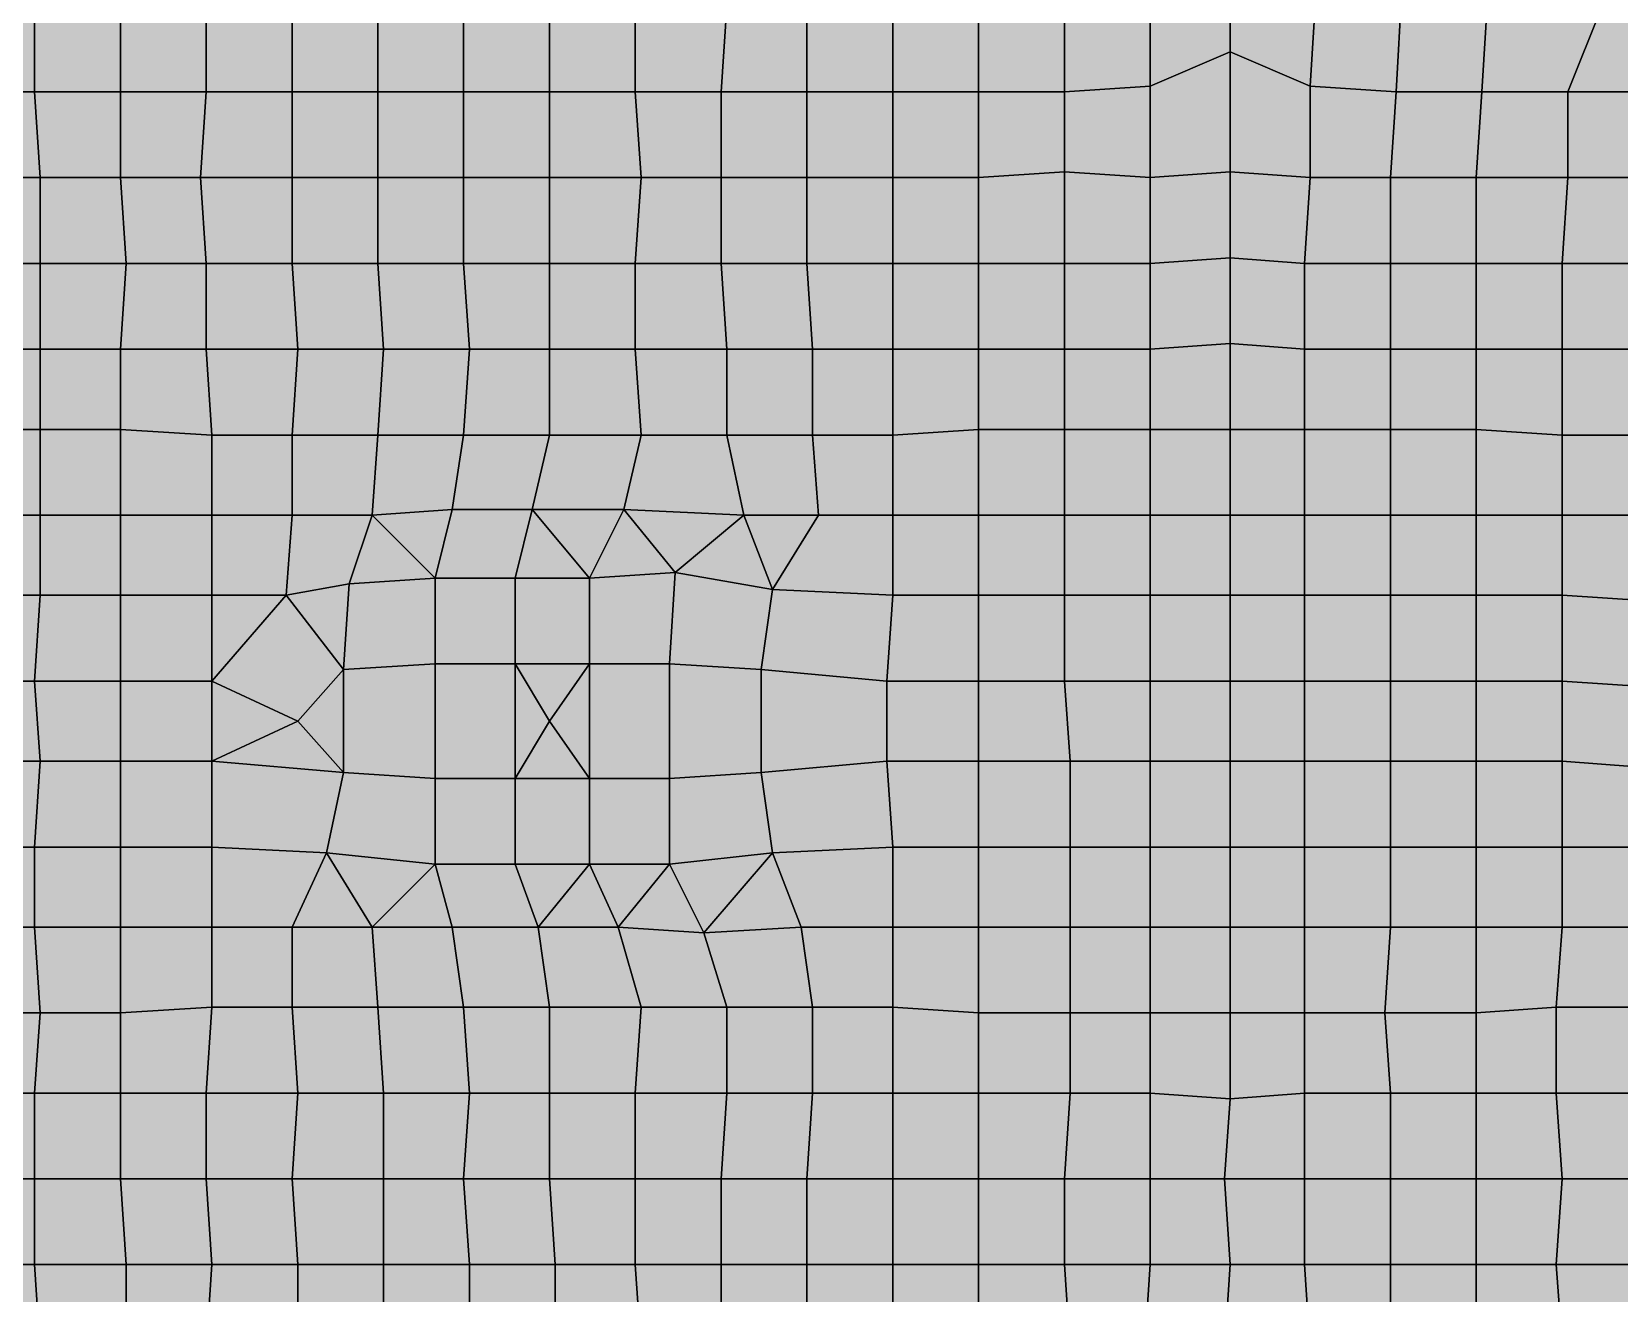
# Model space of a CAD drawing. Header units: metres. Extents: x -7480 to 79269, y -9100 to 45880.
# Drawn here: x 30230 to 35780, y 600 to 5010 of the extents above; entities that cross this region are included whole.
import ezdxf

# ---------------------------------------------------------------- set-up
doc = ezdxf.new("R2010")
doc.units = ezdxf.units.M
for name, color, linetype in [('COLOR_1', 1, 'Continuous'), ('COLOR_181', 181, 'Continuous'), ('COLOR_3', 3, 'Continuous'), ('COLOR_5', 5, 'Continuous')]:
    doc.layers.add(name, color=color, linetype=linetype)

msp = doc.modelspace()

# ---------------------------------------------------------------- hatches: boundary and pattern name
at = {"layer": 'COLOR_1'}
for points in [[(30540, 3620), (30860, 3600), (30840, 3900), (30540, 3900)], [(33240, 3600), (33540, 3620), (33540, 3900), (33240, 3900)], [(30540, 3320), (30860, 3320), (30860, 3600), (30540, 3620)], [(33240, 3320), (33540, 3320), (33540, 3620), (33240, 3600)], [(31420, 3320), (31640, 3100), (31700, 3340)], [(31640, 3100), (31920, 3100), (31980, 3340), (31700, 3340)], [(31920, 3100), (32180, 3100), (31980, 3340)], [(31980, 3340), (32180, 3100), (32300, 3340)], [(32180, 3100), (32480, 3120), (32300, 3340)], [(32300, 3340), (32480, 3120), (32720, 3320)], [(30540, 3040), (30860, 3040), (30860, 3320), (30540, 3320)], [(30860, 3040), (31120, 3040), (31140, 3320), (30860, 3320)], [(31120, 3040), (31340, 3080), (31420, 3320), (31140, 3320)], [(31340, 3080), (31640, 3100), (31420, 3320)], [(32480, 3120), (32820, 3060), (32720, 3320)], [(32720, 3320), (32820, 3060), (32980, 3320)], [(32820, 3060), (33240, 3040), (33240, 3320), (32980, 3320)], [(33240, 3040), (33540, 3040), (33540, 3320), (33240, 3320)], [(32180, 2800), (32460, 2800), (32480, 3120), (32180, 3100)], [(31120, 3040), (31320, 2780), (31340, 3080)], [(31640, 2800), (31920, 2800), (31920, 3100), (31640, 3100)], [(31920, 2800), (32180, 2800), (32180, 3100), (31920, 3100)], [(32780, 2780), (33220, 2740), (33240, 3040), (32820, 3060)], [(30540, 2740), (30860, 2740), (30860, 3040), (30540, 3040)], [(30860, 2740), (31120, 3040), (30860, 3040)], [(30860, 2740), (31160, 2600), (31320, 2780), (31120, 3040)], [(33220, 2740), (33540, 2740), (33540, 3040), (33240, 3040)], [(31160, 2600), (31320, 2420), (31320, 2780)], [(32460, 2400), (32780, 2420), (32780, 2780), (32460, 2800)], [(32780, 2420), (33220, 2460), (33220, 2740), (32780, 2780)], [(30540, 2460), (30860, 2460), (30860, 2740), (30540, 2740)], [(30860, 2460), (31160, 2600), (30860, 2740)], [(33220, 2460), (33540, 2460), (33540, 2740), (33220, 2740)], [(30860, 2460), (31320, 2420), (31160, 2600)], [(30540, 2160), (30860, 2160), (30860, 2460), (30540, 2460)], [(30860, 2160), (31260, 2140), (31320, 2420), (30860, 2460)], [(32780, 2420), (32820, 2140), (33240, 2160), (33220, 2460)], [(33220, 2460), (33240, 2160), (33540, 2160), (33540, 2460)], [(31260, 2140), (31640, 2100), (31640, 2400), (31320, 2420)], [(31640, 2100), (31920, 2100), (31920, 2400), (31640, 2400)], [(31920, 2100), (32180, 2100), (32180, 2400), (31920, 2400)], [(31260, 2140), (31420, 1880), (31640, 2100)], [(32460, 2100), (32580, 1860), (32820, 2140)], [(32580, 1860), (32920, 1880), (32820, 2140)], [(32820, 2140), (32920, 1880), (33240, 1880), (33240, 2160)], [(33240, 1880), (33540, 1880), (33540, 2160), (33240, 2160)], [(31420, 1880), (31700, 1880), (31640, 2100)], [(31640, 2100), (31700, 1880), (32000, 1880), (31920, 2100)], [(31920, 2100), (32000, 1880), (32180, 2100)], [(32000, 1880), (32280, 1880), (32180, 2100)], [(32180, 2100), (32280, 1880), (32460, 2100)], [(32280, 1880), (32580, 1860), (32460, 2100)], [(32280, 1880), (32360, 1600), (32660, 1600), (32580, 1860)], [(32580, 1860), (32660, 1600), (32960, 1600), (32920, 1880)], [(32920, 1880), (32960, 1600), (33240, 1600), (33240, 1880)], [(33240, 1600), (33540, 1580), (33540, 1880), (33240, 1880)], [(33240, 1300), (33540, 1300), (33540, 1580), (33240, 1600)], [(33240, 1000), (33540, 1000), (33540, 1300), (33240, 1300)], [(33540, 1000), (33840, 1000), (33860, 1300), (33540, 1300)]]:
    msp.add_hatch(color=256, dxfattribs=at).paths.add_polyline_path(points)
at = {"layer": 'COLOR_181'}
for points in [[(34140, 4820), (34420, 4940), (34420, 5220), (34140, 5160)], [(34420, 4940), (34700, 4820), (34720, 5160), (34420, 5220)], [(31740, 4800), (32040, 4800), (32040, 5200), (31740, 5080)], [(32040, 4800), (32340, 4800), (32340, 5080), (32040, 5200)], [(32940, 4800), (33240, 4800), (33240, 5160), (32940, 5100)], [(33240, 4800), (33540, 4800), (33540, 5160), (33240, 5160)], [(33540, 4800), (33840, 4800), (33840, 5160), (33540, 5160)], [(33840, 4800), (34140, 4820), (34140, 5160), (33840, 5160)], [(34700, 4820), (35000, 4800), (35020, 5160), (34720, 5160)], [(35000, 4800), (35300, 4800), (35320, 5140), (35020, 5160)], [(35300, 4800), (35600, 4800), (35720, 5100), (35320, 5140)], [(29940, 4800), (30240, 4800), (30240, 5100), (29940, 5100)], [(30240, 4800), (30540, 4800), (30540, 5100), (30240, 5100)], [(30540, 4800), (30840, 4800), (30840, 5100), (30540, 5100)], [(30840, 4800), (31140, 4800), (31140, 5080), (30840, 5100)], [(31140, 4800), (31440, 4800), (31440, 5080), (31140, 5080)], [(31440, 4800), (31740, 4800), (31740, 5080), (31440, 5080)], [(32340, 4800), (32640, 4800), (32660, 5100), (32340, 5080)], [(32640, 4800), (32940, 4800), (32940, 5100), (32660, 5100)], [(35600, 4800), (35920, 4800), (35960, 5080), (35720, 5100)], [(34140, 4500), (34420, 4520), (34420, 4940), (34140, 4820)], [(34420, 4520), (34700, 4500), (34700, 4820), (34420, 4940)], [(29940, 4500), (30260, 4500), (30240, 4800), (29940, 4800)], [(30240, 4800), (30260, 4500), (30540, 4500), (30540, 4800)], [(30540, 4500), (30820, 4500), (30840, 4800), (30540, 4800)], [(30820, 4500), (31140, 4500), (31140, 4800), (30840, 4800)], [(31140, 4500), (31440, 4500), (31440, 4800), (31140, 4800)], [(31440, 4500), (31740, 4500), (31740, 4800), (31440, 4800)], [(31740, 4500), (32040, 4500), (32040, 4800), (31740, 4800)], [(32040, 4500), (32360, 4500), (32340, 4800), (32040, 4800)], [(32340, 4800), (32360, 4500), (32640, 4500), (32640, 4800)], [(32640, 4500), (32940, 4500), (32940, 4800), (32640, 4800)], [(32940, 4500), (33240, 4500), (33240, 4800), (32940, 4800)], [(33240, 4500), (33540, 4500), (33540, 4800), (33240, 4800)], [(33540, 4500), (33840, 4520), (33840, 4800), (33540, 4800)], [(33840, 4520), (34140, 4500), (34140, 4820), (33840, 4800)], [(34700, 4500), (34980, 4500), (35000, 4800), (34700, 4820)], [(34980, 4500), (35280, 4500), (35300, 4800), (35000, 4800)], [(35280, 4500), (35600, 4500), (35600, 4800), (35300, 4800)], [(35600, 4500), (35900, 4500), (35920, 4800), (35600, 4800)], [(29940, 4200), (30260, 4200), (30260, 4500), (29940, 4500)], [(30260, 4200), (30560, 4200), (30540, 4500), (30260, 4500)], [(30540, 4500), (30560, 4200), (30840, 4200), (30820, 4500)], [(30820, 4500), (30840, 4200), (31140, 4200), (31140, 4500)], [(31140, 4200), (31440, 4200), (31440, 4500), (31140, 4500)], [(31440, 4200), (31740, 4200), (31740, 4500), (31440, 4500)], [(31740, 4200), (32040, 4200), (32040, 4500), (31740, 4500)], [(32040, 4200), (32340, 4200), (32360, 4500), (32040, 4500)], [(32340, 4200), (32640, 4200), (32640, 4500), (32360, 4500)], [(32640, 4200), (32940, 4200), (32940, 4500), (32640, 4500)], [(32940, 4200), (33240, 4200), (33240, 4500), (32940, 4500)], [(33240, 4200), (33540, 4200), (33540, 4500), (33240, 4500)], [(33540, 4200), (33840, 4200), (33840, 4520), (33540, 4500)], [(33840, 4200), (34140, 4200), (34140, 4500), (33840, 4520)], [(34140, 4200), (34420, 4220), (34420, 4520), (34140, 4500)], [(34420, 4220), (34680, 4200), (34700, 4500), (34420, 4520)], [(34680, 4200), (34980, 4200), (34980, 4500), (34700, 4500)], [(34980, 4200), (35280, 4200), (35280, 4500), (34980, 4500)], [(35280, 4200), (35580, 4200), (35600, 4500), (35280, 4500)], [(35580, 4200), (35900, 4200), (35900, 4500), (35600, 4500)], [(34140, 3900), (34420, 3920), (34420, 4220), (34140, 4200)], [(34420, 3920), (34680, 3900), (34680, 4200), (34420, 4220)], [(29940, 4200), (29960, 3900), (30260, 3900), (30260, 4200)], [(30260, 3900), (30540, 3900), (30560, 4200), (30260, 4200)], [(30540, 3900), (30840, 3900), (30840, 4200), (30560, 4200)], [(30840, 3900), (31160, 3900), (31140, 4200), (30840, 4200)], [(31140, 4200), (31160, 3900), (31460, 3900), (31440, 4200)], [(31440, 4200), (31460, 3900), (31760, 3900), (31740, 4200)], [(31740, 4200), (31760, 3900), (32040, 3900), (32040, 4200)], [(32040, 3900), (32340, 3900), (32340, 4200), (32040, 4200)], [(32340, 3900), (32660, 3900), (32640, 4200), (32340, 4200)], [(32640, 4200), (32660, 3900), (32960, 3900), (32940, 4200)], [(32940, 4200), (32960, 3900), (33240, 3900), (33240, 4200)], [(33240, 3900), (33540, 3900), (33540, 4200), (33240, 4200)], [(33540, 3900), (33840, 3900), (33840, 4200), (33540, 4200)], [(33840, 3900), (34140, 3900), (34140, 4200), (33840, 4200)], [(34680, 3900), (34980, 3900), (34980, 4200), (34680, 4200)], [(34980, 3900), (35280, 3900), (35280, 4200), (34980, 4200)], [(35280, 3900), (35580, 3900), (35580, 4200), (35280, 4200)], [(35580, 3900), (35900, 3900), (35900, 4200), (35580, 4200)], [(29940, 3620), (30260, 3620), (30260, 3900), (29960, 3900)], [(30260, 3620), (30540, 3620), (30540, 3900), (30260, 3900)], [(30840, 3900), (30860, 3600), (31140, 3600), (31160, 3900)], [(31140, 3600), (31440, 3600), (31460, 3900), (31160, 3900)], [(31440, 3600), (31740, 3600), (31760, 3900), (31460, 3900)], [(31740, 3600), (32040, 3600), (32040, 3900), (31760, 3900)], [(32040, 3600), (32360, 3600), (32340, 3900), (32040, 3900)], [(32340, 3900), (32360, 3600), (32660, 3600), (32660, 3900)], [(32660, 3600), (32960, 3600), (32960, 3900), (32660, 3900)], [(32960, 3600), (33240, 3600), (33240, 3900), (32960, 3900)], [(33540, 3620), (33840, 3620), (33840, 3900), (33540, 3900)], [(33840, 3620), (34140, 3620), (34140, 3900), (33840, 3900)], [(34140, 3620), (34420, 3620), (34420, 3920), (34140, 3900)], [(34420, 3620), (34680, 3620), (34680, 3900), (34420, 3920)], [(34680, 3620), (34980, 3620), (34980, 3900), (34680, 3900)], [(34980, 3620), (35280, 3620), (35280, 3900), (34980, 3900)], [(35280, 3620), (35580, 3600), (35580, 3900), (35280, 3900)], [(35580, 3600), (35900, 3600), (35900, 3900), (35580, 3900)], [(29940, 3620), (29960, 3320), (30260, 3320), (30260, 3620)], [(30260, 3320), (30540, 3320), (30540, 3620), (30260, 3620)], [(33540, 3320), (33840, 3320), (33840, 3620), (33540, 3620)], [(33840, 3320), (34140, 3320), (34140, 3620), (33840, 3620)], [(34140, 3320), (34420, 3320), (34420, 3620), (34140, 3620)], [(34420, 3320), (34680, 3320), (34680, 3620), (34420, 3620)], [(34680, 3320), (34980, 3320), (34980, 3620), (34680, 3620)], [(34980, 3320), (35280, 3320), (35280, 3620), (34980, 3620)], [(35280, 3320), (35580, 3320), (35580, 3600), (35280, 3620)], [(30860, 3320), (31140, 3320), (31140, 3600), (30860, 3600)], [(31140, 3320), (31420, 3320), (31440, 3600), (31140, 3600)], [(31420, 3320), (31700, 3340), (31740, 3600), (31440, 3600)], [(31700, 3340), (31980, 3340), (32040, 3600), (31740, 3600)], [(31980, 3340), (32300, 3340), (32360, 3600), (32040, 3600)], [(32300, 3340), (32720, 3320), (32660, 3600), (32360, 3600)], [(32660, 3600), (32720, 3320), (32980, 3320), (32960, 3600)], [(32960, 3600), (32980, 3320), (33240, 3320), (33240, 3600)], [(35580, 3320), (35900, 3320), (35900, 3600), (35580, 3600)], [(29940, 3040), (30260, 3040), (30260, 3320), (29960, 3320)], [(30260, 3040), (30540, 3040), (30540, 3320), (30260, 3320)], [(33540, 3040), (33840, 3040), (33840, 3320), (33540, 3320)], [(33840, 3040), (34140, 3040), (34140, 3320), (33840, 3320)], [(34140, 3040), (34420, 3040), (34420, 3320), (34140, 3320)], [(34420, 3040), (34680, 3040), (34680, 3320), (34420, 3320)], [(34680, 3040), (34980, 3040), (34980, 3320), (34680, 3320)], [(34980, 3040), (35280, 3040), (35280, 3320), (34980, 3320)], [(35280, 3040), (35580, 3040), (35580, 3320), (35280, 3320)], [(35580, 3040), (35880, 3020), (35900, 3320), (35580, 3320)], [(29940, 2740), (30240, 2740), (30260, 3040), (29940, 3040)], [(30240, 2740), (30540, 2740), (30540, 3040), (30260, 3040)], [(33540, 2740), (33840, 2740), (33840, 3040), (33540, 3040)], [(33840, 2740), (34140, 2740), (34140, 3040), (33840, 3040)], [(34140, 2740), (34420, 2740), (34420, 3040), (34140, 3040)], [(34420, 2740), (34680, 2740), (34680, 3040), (34420, 3040)], [(34680, 2740), (34980, 2740), (34980, 3040), (34680, 3040)], [(34980, 2740), (35280, 2740), (35280, 3040), (34980, 3040)], [(35280, 2740), (35580, 2740), (35580, 3040), (35280, 3040)], [(35580, 2740), (35880, 2720), (35880, 3020), (35580, 3040)], [(31320, 2420), (31640, 2400), (31640, 2800), (31320, 2780)], [(31640, 2400), (31920, 2400), (31920, 2800), (31640, 2800)], [(31920, 2400), (32040, 2600), (31920, 2800)], [(31920, 2800), (32040, 2600), (32180, 2800)], [(32040, 2600), (32180, 2400), (32180, 2800)], [(32180, 2400), (32460, 2400), (32460, 2800), (32180, 2800)], [(29940, 2740), (29960, 2460), (30260, 2460), (30240, 2740)], [(30240, 2740), (30260, 2460), (30540, 2460), (30540, 2740)], [(33540, 2460), (33860, 2460), (33840, 2740), (33540, 2740)], [(33840, 2740), (33860, 2460), (34140, 2460), (34140, 2740)], [(34140, 2460), (34420, 2460), (34420, 2740), (34140, 2740)], [(34420, 2460), (34680, 2460), (34680, 2740), (34420, 2740)], [(34680, 2460), (34980, 2460), (34980, 2740), (34680, 2740)], [(34980, 2460), (35280, 2460), (35280, 2740), (34980, 2740)], [(35280, 2460), (35580, 2460), (35580, 2740), (35280, 2740)], [(35580, 2460), (35840, 2440), (35880, 2720), (35580, 2740)], [(31920, 2400), (32180, 2400), (32040, 2600)], [(29960, 2160), (30240, 2160), (30260, 2460), (29960, 2460)], [(30240, 2160), (30540, 2160), (30540, 2460), (30260, 2460)], [(33540, 2160), (33860, 2160), (33860, 2460), (33540, 2460)], [(33860, 2160), (34140, 2160), (34140, 2460), (33860, 2460)], [(34140, 2160), (34420, 2160), (34420, 2460), (34140, 2460)], [(34420, 2160), (34680, 2160), (34680, 2460), (34420, 2460)], [(34680, 2160), (34980, 2160), (34980, 2460), (34680, 2460)], [(34980, 2160), (35280, 2160), (35280, 2460), (34980, 2460)], [(35280, 2160), (35580, 2160), (35580, 2460), (35280, 2460)], [(35580, 2160), (35860, 2160), (35840, 2440), (35580, 2460)], [(29960, 1880), (30240, 1880), (30240, 2160), (29960, 2160)], [(30240, 1880), (30540, 1880), (30540, 2160), (30240, 2160)], [(30540, 1880), (30860, 1880), (30860, 2160), (30540, 2160)], [(30860, 1880), (31140, 1880), (31260, 2140), (30860, 2160)], [(31140, 1880), (31420, 1880), (31260, 2140)], [(33540, 1880), (33860, 1880), (33860, 2160), (33540, 2160)], [(33860, 1880), (34140, 1880), (34140, 2160), (33860, 2160)], [(34140, 1880), (34420, 1880), (34420, 2160), (34140, 2160)], [(34420, 1880), (34680, 1880), (34680, 2160), (34420, 2160)], [(34680, 1880), (34980, 1880), (34980, 2160), (34680, 2160)], [(34980, 1880), (35280, 1880), (35280, 2160), (34980, 2160)], [(35280, 1880), (35580, 1880), (35580, 2160), (35280, 2160)], [(35580, 1880), (35880, 1880), (35860, 2160), (35580, 2160)], [(29960, 1580), (30260, 1580), (30240, 1880), (29960, 1880)], [(30240, 1880), (30260, 1580), (30540, 1580), (30540, 1880)], [(30540, 1580), (30860, 1600), (30860, 1880), (30540, 1880)], [(30860, 1600), (31140, 1600), (31140, 1880), (30860, 1880)], [(31140, 1600), (31440, 1600), (31420, 1880), (31140, 1880)], [(31420, 1880), (31440, 1600), (31740, 1600), (31700, 1880)], [(31700, 1880), (31740, 1600), (32040, 1600), (32000, 1880)], [(32000, 1880), (32040, 1600), (32360, 1600), (32280, 1880)], [(33540, 1580), (33860, 1580), (33860, 1880), (33540, 1880)], [(33860, 1580), (34140, 1580), (34140, 1880), (33860, 1880)], [(34140, 1580), (34420, 1580), (34420, 1880), (34140, 1880)], [(34420, 1580), (34680, 1580), (34680, 1880), (34420, 1880)], [(34680, 1580), (34960, 1580), (34980, 1880), (34680, 1880)], [(34960, 1580), (35280, 1580), (35280, 1880), (34980, 1880)], [(35280, 1580), (35560, 1600), (35580, 1880), (35280, 1880)], [(35560, 1600), (35860, 1600), (35880, 1880), (35580, 1880)], [(29960, 1300), (30240, 1300), (30260, 1580), (29960, 1580)], [(30240, 1300), (30540, 1300), (30540, 1580), (30260, 1580)], [(30540, 1300), (30840, 1300), (30860, 1600), (30540, 1580)], [(30840, 1300), (31160, 1300), (31140, 1600), (30860, 1600)], [(31140, 1600), (31160, 1300), (31460, 1300), (31440, 1600)], [(31440, 1600), (31460, 1300), (31760, 1300), (31740, 1600)], [(31740, 1600), (31760, 1300), (32040, 1300), (32040, 1600)], [(32040, 1300), (32340, 1300), (32360, 1600), (32040, 1600)], [(32340, 1300), (32660, 1300), (32660, 1600), (32360, 1600)], [(32660, 1300), (32960, 1300), (32960, 1600), (32660, 1600)], [(32960, 1300), (33240, 1300), (33240, 1600), (32960, 1600)], [(33540, 1300), (33860, 1300), (33860, 1580), (33540, 1580)], [(33860, 1300), (34140, 1300), (34140, 1580), (33860, 1580)], [(34140, 1300), (34420, 1280), (34420, 1580), (34140, 1580)], [(34420, 1280), (34680, 1300), (34680, 1580), (34420, 1580)], [(34680, 1300), (34980, 1300), (34960, 1580), (34680, 1580)], [(34960, 1580), (34980, 1300), (35280, 1300), (35280, 1580)], [(35280, 1300), (35560, 1300), (35560, 1600), (35280, 1580)], [(35560, 1300), (35860, 1300), (35860, 1600), (35560, 1600)], [(29960, 1000), (30240, 1000), (30240, 1300), (29960, 1300)], [(30240, 1000), (30540, 1000), (30540, 1300), (30240, 1300)], [(30540, 1000), (30840, 1000), (30840, 1300), (30540, 1300)], [(30840, 1000), (31140, 1000), (31160, 1300), (30840, 1300)], [(31140, 1000), (31460, 1000), (31460, 1300), (31160, 1300)], [(31460, 1000), (31740, 1000), (31760, 1300), (31460, 1300)], [(31740, 1000), (32040, 1000), (32040, 1300), (31760, 1300)], [(32040, 1000), (32340, 1000), (32340, 1300), (32040, 1300)], [(32340, 1000), (32640, 1000), (32660, 1300), (32340, 1300)], [(32640, 1000), (32940, 1000), (32960, 1300), (32660, 1300)], [(32940, 1000), (33240, 1000), (33240, 1300), (32960, 1300)], [(33840, 1000), (34140, 1000), (34140, 1300), (33860, 1300)], [(34140, 1000), (34400, 1000), (34420, 1280), (34140, 1300)], [(34400, 1000), (34680, 1000), (34680, 1300), (34420, 1280)], [(34680, 1000), (34980, 1000), (34980, 1300), (34680, 1300)], [(34980, 1000), (35280, 1000), (35280, 1300), (34980, 1300)], [(35280, 1000), (35580, 1000), (35560, 1300), (35280, 1300)], [(35560, 1300), (35580, 1000), (35860, 1000), (35860, 1300)], [(29960, 700), (30240, 700), (30240, 1000), (29960, 1000)], [(30240, 700), (30560, 700), (30540, 1000), (30240, 1000)], [(30540, 1000), (30560, 700), (30860, 700), (30840, 1000)], [(30840, 1000), (30860, 700), (31160, 700), (31140, 1000)], [(31140, 1000), (31160, 700), (31460, 700), (31460, 1000)], [(31460, 700), (31760, 700), (31740, 1000), (31460, 1000)], [(31740, 1000), (31760, 700), (32060, 700), (32040, 1000)], [(32040, 1000), (32060, 700), (32340, 700), (32340, 1000)], [(32340, 700), (32640, 700), (32640, 1000), (32340, 1000)], [(32640, 700), (32940, 700), (32940, 1000), (32640, 1000)], [(32940, 700), (33240, 700), (33240, 1000), (32940, 1000)], [(33240, 700), (33540, 700), (33540, 1000), (33240, 1000)], [(33540, 700), (33840, 700), (33840, 1000), (33540, 1000)], [(33840, 700), (34140, 700), (34140, 1000), (33840, 1000)], [(34140, 700), (34420, 700), (34400, 1000), (34140, 1000)], [(34400, 1000), (34420, 700), (34680, 700), (34680, 1000)], [(34680, 700), (34980, 700), (34980, 1000), (34680, 1000)], [(34980, 700), (35280, 700), (35280, 1000), (34980, 1000)], [(35280, 700), (35560, 700), (35580, 1000), (35280, 1000)], [(35560, 700), (35880, 700), (35860, 1000), (35580, 1000)], [(29960, 400), (30260, 400), (30240, 700), (29960, 700)], [(30240, 700), (30260, 400), (30560, 400), (30560, 700)], [(30560, 400), (30840, 400), (30860, 700), (30560, 700)], [(30840, 400), (31160, 400), (31160, 700), (30860, 700)], [(31160, 400), (31460, 400), (31460, 700), (31160, 700)], [(31460, 400), (31760, 400), (31760, 700), (31460, 700)], [(31760, 400), (32060, 400), (32060, 700), (31760, 700)], [(32060, 400), (32360, 400), (32340, 700), (32060, 700)], [(32340, 700), (32360, 400), (32640, 400), (32640, 700)], [(32640, 400), (32940, 400), (32940, 700), (32640, 700)], [(32940, 400), (33240, 400), (33240, 700), (32940, 700)], [(33240, 400), (33540, 400), (33540, 700), (33240, 700)], [(33540, 400), (33860, 400), (33840, 700), (33540, 700)], [(33840, 700), (33860, 400), (34120, 400), (34140, 700)], [(34120, 400), (34400, 400), (34420, 700), (34140, 700)], [(34400, 400), (34700, 400), (34680, 700), (34420, 700)], [(34680, 700), (34700, 400), (34980, 400), (34980, 700)], [(34980, 400), (35280, 400), (35280, 700), (34980, 700)], [(35280, 400), (35580, 420), (35560, 700), (35280, 700)], [(35560, 700), (35580, 420), (35880, 400), (35880, 700)]]:
    msp.add_hatch(color=256, dxfattribs=at).paths.add_polyline_path(points)
at = {"layer": 'COLOR_3'}
for points in [[(32460, 2800), (32780, 2780), (32820, 3060), (32480, 3120)], [(31320, 2780), (31640, 2800), (31640, 3100), (31340, 3080)], [(32180, 2100), (32460, 2100), (32460, 2400), (32180, 2400)]]:
    msp.add_hatch(color=256, dxfattribs=at).paths.add_polyline_path(points)
at = {"layer": 'COLOR_5'}
msp.add_hatch(color=256, dxfattribs=at).paths.add_polyline_path([(32460, 2100), (32820, 2140), (32780, 2420), (32460, 2400)])

# ---------------------------------------------------------------- linework, layer by layer
at = {"layer": 'COLOR_1'}
for points in [[(30540, 3620), (30860, 3600), (30840, 3900), (30540, 3900)], [(33240, 3600), (33540, 3620), (33540, 3900), (33240, 3900)], [(30540, 3320), (30860, 3320), (30860, 3600), (30540, 3620)], [(33240, 3320), (33540, 3320), (33540, 3620), (33240, 3600)], [(31420, 3320), (31640, 3100), (31700, 3340)], [(31640, 3100), (31920, 3100), (31980, 3340), (31700, 3340)], [(31920, 3100), (32180, 3100), (31980, 3340)], [(31980, 3340), (32180, 3100), (32300, 3340)], [(32180, 3100), (32480, 3120), (32300, 3340)], [(32300, 3340), (32480, 3120), (32720, 3320)], [(30540, 3040), (30860, 3040), (30860, 3320), (30540, 3320)], [(30860, 3040), (31120, 3040), (31140, 3320), (30860, 3320)], [(31120, 3040), (31340, 3080), (31420, 3320), (31140, 3320)], [(31340, 3080), (31640, 3100), (31420, 3320)], [(32480, 3120), (32820, 3060), (32720, 3320)], [(32720, 3320), (32820, 3060), (32980, 3320)], [(32820, 3060), (33240, 3040), (33240, 3320), (32980, 3320)], [(33240, 3040), (33540, 3040), (33540, 3320), (33240, 3320)], [(32180, 2800), (32460, 2800), (32480, 3120), (32180, 3100)], [(31120, 3040), (31320, 2780), (31340, 3080)], [(31640, 2800), (31920, 2800), (31920, 3100), (31640, 3100)], [(31920, 2800), (32180, 2800), (32180, 3100), (31920, 3100)], [(32780, 2780), (33220, 2740), (33240, 3040), (32820, 3060)], [(30540, 2740), (30860, 2740), (30860, 3040), (30540, 3040)], [(30860, 2740), (31120, 3040), (30860, 3040)], [(30860, 2740), (31160, 2600), (31320, 2780), (31120, 3040)], [(33220, 2740), (33540, 2740), (33540, 3040), (33240, 3040)], [(31160, 2600), (31320, 2420), (31320, 2780)], [(32460, 2400), (32780, 2420), (32780, 2780), (32460, 2800)], [(32780, 2420), (33220, 2460), (33220, 2740), (32780, 2780)], [(30540, 2460), (30860, 2460), (30860, 2740), (30540, 2740)], [(30860, 2460), (31160, 2600), (30860, 2740)], [(33220, 2460), (33540, 2460), (33540, 2740), (33220, 2740)], [(30860, 2460), (31320, 2420), (31160, 2600)], [(30540, 2160), (30860, 2160), (30860, 2460), (30540, 2460)], [(30860, 2160), (31260, 2140), (31320, 2420), (30860, 2460)], [(32780, 2420), (32820, 2140), (33240, 2160), (33220, 2460)], [(33220, 2460), (33240, 2160), (33540, 2160), (33540, 2460)], [(31260, 2140), (31640, 2100), (31640, 2400), (31320, 2420)], [(31640, 2100), (31920, 2100), (31920, 2400), (31640, 2400)], [(31920, 2100), (32180, 2100), (32180, 2400), (31920, 2400)], [(31260, 2140), (31420, 1880), (31640, 2100)], [(32460, 2100), (32580, 1860), (32820, 2140)], [(32580, 1860), (32920, 1880), (32820, 2140)], [(32820, 2140), (32920, 1880), (33240, 1880), (33240, 2160)], [(33240, 1880), (33540, 1880), (33540, 2160), (33240, 2160)], [(31420, 1880), (31700, 1880), (31640, 2100)], [(31640, 2100), (31700, 1880), (32000, 1880), (31920, 2100)], [(31920, 2100), (32000, 1880), (32180, 2100)], [(32000, 1880), (32280, 1880), (32180, 2100)], [(32180, 2100), (32280, 1880), (32460, 2100)], [(32280, 1880), (32580, 1860), (32460, 2100)], [(32280, 1880), (32360, 1600), (32660, 1600), (32580, 1860)], [(32580, 1860), (32660, 1600), (32960, 1600), (32920, 1880)], [(32920, 1880), (32960, 1600), (33240, 1600), (33240, 1880)], [(33240, 1600), (33540, 1580), (33540, 1880), (33240, 1880)], [(33240, 1300), (33540, 1300), (33540, 1580), (33240, 1600)], [(33240, 1000), (33540, 1000), (33540, 1300), (33240, 1300)], [(33540, 1000), (33840, 1000), (33860, 1300), (33540, 1300)]]:
    msp.add_lwpolyline(points, close=True, dxfattribs=at)
at = {"layer": 'COLOR_181'}
for points in [[(34140, 4820), (34420, 4940), (34420, 5220), (34140, 5160)], [(34420, 4940), (34700, 4820), (34720, 5160), (34420, 5220)], [(31740, 4800), (32040, 4800), (32040, 5200), (31740, 5080)], [(32040, 4800), (32340, 4800), (32340, 5080), (32040, 5200)], [(32940, 4800), (33240, 4800), (33240, 5160), (32940, 5100)], [(33240, 4800), (33540, 4800), (33540, 5160), (33240, 5160)], [(33540, 4800), (33840, 4800), (33840, 5160), (33540, 5160)], [(33840, 4800), (34140, 4820), (34140, 5160), (33840, 5160)], [(34700, 4820), (35000, 4800), (35020, 5160), (34720, 5160)], [(35000, 4800), (35300, 4800), (35320, 5140), (35020, 5160)], [(35300, 4800), (35600, 4800), (35720, 5100), (35320, 5140)], [(29940, 4800), (30240, 4800), (30240, 5100), (29940, 5100)], [(30240, 4800), (30540, 4800), (30540, 5100), (30240, 5100)], [(30540, 4800), (30840, 4800), (30840, 5100), (30540, 5100)], [(30840, 4800), (31140, 4800), (31140, 5080), (30840, 5100)], [(31140, 4800), (31440, 4800), (31440, 5080), (31140, 5080)], [(31440, 4800), (31740, 4800), (31740, 5080), (31440, 5080)], [(32340, 4800), (32640, 4800), (32660, 5100), (32340, 5080)], [(32640, 4800), (32940, 4800), (32940, 5100), (32660, 5100)], [(35600, 4800), (35920, 4800), (35960, 5080), (35720, 5100)], [(34140, 4500), (34420, 4520), (34420, 4940), (34140, 4820)], [(34420, 4520), (34700, 4500), (34700, 4820), (34420, 4940)], [(29940, 4500), (30260, 4500), (30240, 4800), (29940, 4800)], [(30240, 4800), (30260, 4500), (30540, 4500), (30540, 4800)], [(30540, 4500), (30820, 4500), (30840, 4800), (30540, 4800)], [(30820, 4500), (31140, 4500), (31140, 4800), (30840, 4800)], [(31140, 4500), (31440, 4500), (31440, 4800), (31140, 4800)], [(31440, 4500), (31740, 4500), (31740, 4800), (31440, 4800)], [(31740, 4500), (32040, 4500), (32040, 4800), (31740, 4800)], [(32040, 4500), (32360, 4500), (32340, 4800), (32040, 4800)], [(32340, 4800), (32360, 4500), (32640, 4500), (32640, 4800)], [(32640, 4500), (32940, 4500), (32940, 4800), (32640, 4800)], [(32940, 4500), (33240, 4500), (33240, 4800), (32940, 4800)], [(33240, 4500), (33540, 4500), (33540, 4800), (33240, 4800)], [(33540, 4500), (33840, 4520), (33840, 4800), (33540, 4800)], [(33840, 4520), (34140, 4500), (34140, 4820), (33840, 4800)], [(34700, 4500), (34980, 4500), (35000, 4800), (34700, 4820)], [(34980, 4500), (35280, 4500), (35300, 4800), (35000, 4800)], [(35280, 4500), (35600, 4500), (35600, 4800), (35300, 4800)], [(35600, 4500), (35900, 4500), (35920, 4800), (35600, 4800)], [(29940, 4200), (30260, 4200), (30260, 4500), (29940, 4500)], [(30260, 4200), (30560, 4200), (30540, 4500), (30260, 4500)], [(30540, 4500), (30560, 4200), (30840, 4200), (30820, 4500)], [(30820, 4500), (30840, 4200), (31140, 4200), (31140, 4500)], [(31140, 4200), (31440, 4200), (31440, 4500), (31140, 4500)], [(31440, 4200), (31740, 4200), (31740, 4500), (31440, 4500)], [(31740, 4200), (32040, 4200), (32040, 4500), (31740, 4500)], [(32040, 4200), (32340, 4200), (32360, 4500), (32040, 4500)], [(32340, 4200), (32640, 4200), (32640, 4500), (32360, 4500)], [(32640, 4200), (32940, 4200), (32940, 4500), (32640, 4500)], [(32940, 4200), (33240, 4200), (33240, 4500), (32940, 4500)], [(33240, 4200), (33540, 4200), (33540, 4500), (33240, 4500)], [(33540, 4200), (33840, 4200), (33840, 4520), (33540, 4500)], [(33840, 4200), (34140, 4200), (34140, 4500), (33840, 4520)], [(34140, 4200), (34420, 4220), (34420, 4520), (34140, 4500)], [(34420, 4220), (34680, 4200), (34700, 4500), (34420, 4520)], [(34680, 4200), (34980, 4200), (34980, 4500), (34700, 4500)], [(34980, 4200), (35280, 4200), (35280, 4500), (34980, 4500)], [(35280, 4200), (35580, 4200), (35600, 4500), (35280, 4500)], [(35580, 4200), (35900, 4200), (35900, 4500), (35600, 4500)], [(34140, 3900), (34420, 3920), (34420, 4220), (34140, 4200)], [(34420, 3920), (34680, 3900), (34680, 4200), (34420, 4220)], [(29940, 4200), (29960, 3900), (30260, 3900), (30260, 4200)], [(30260, 3900), (30540, 3900), (30560, 4200), (30260, 4200)], [(30540, 3900), (30840, 3900), (30840, 4200), (30560, 4200)], [(30840, 3900), (31160, 3900), (31140, 4200), (30840, 4200)], [(31140, 4200), (31160, 3900), (31460, 3900), (31440, 4200)], [(31440, 4200), (31460, 3900), (31760, 3900), (31740, 4200)], [(31740, 4200), (31760, 3900), (32040, 3900), (32040, 4200)], [(32040, 3900), (32340, 3900), (32340, 4200), (32040, 4200)], [(32340, 3900), (32660, 3900), (32640, 4200), (32340, 4200)], [(32640, 4200), (32660, 3900), (32960, 3900), (32940, 4200)], [(32940, 4200), (32960, 3900), (33240, 3900), (33240, 4200)], [(33240, 3900), (33540, 3900), (33540, 4200), (33240, 4200)], [(33540, 3900), (33840, 3900), (33840, 4200), (33540, 4200)], [(33840, 3900), (34140, 3900), (34140, 4200), (33840, 4200)], [(34680, 3900), (34980, 3900), (34980, 4200), (34680, 4200)], [(34980, 3900), (35280, 3900), (35280, 4200), (34980, 4200)], [(35280, 3900), (35580, 3900), (35580, 4200), (35280, 4200)], [(35580, 3900), (35900, 3900), (35900, 4200), (35580, 4200)], [(29940, 3620), (30260, 3620), (30260, 3900), (29960, 3900)], [(30260, 3620), (30540, 3620), (30540, 3900), (30260, 3900)], [(30840, 3900), (30860, 3600), (31140, 3600), (31160, 3900)], [(31140, 3600), (31440, 3600), (31460, 3900), (31160, 3900)], [(31440, 3600), (31740, 3600), (31760, 3900), (31460, 3900)], [(31740, 3600), (32040, 3600), (32040, 3900), (31760, 3900)], [(32040, 3600), (32360, 3600), (32340, 3900), (32040, 3900)], [(32340, 3900), (32360, 3600), (32660, 3600), (32660, 3900)], [(32660, 3600), (32960, 3600), (32960, 3900), (32660, 3900)], [(32960, 3600), (33240, 3600), (33240, 3900), (32960, 3900)], [(33540, 3620), (33840, 3620), (33840, 3900), (33540, 3900)], [(33840, 3620), (34140, 3620), (34140, 3900), (33840, 3900)], [(34140, 3620), (34420, 3620), (34420, 3920), (34140, 3900)], [(34420, 3620), (34680, 3620), (34680, 3900), (34420, 3920)], [(34680, 3620), (34980, 3620), (34980, 3900), (34680, 3900)], [(34980, 3620), (35280, 3620), (35280, 3900), (34980, 3900)], [(35280, 3620), (35580, 3600), (35580, 3900), (35280, 3900)], [(35580, 3600), (35900, 3600), (35900, 3900), (35580, 3900)], [(29940, 3620), (29960, 3320), (30260, 3320), (30260, 3620)], [(30260, 3320), (30540, 3320), (30540, 3620), (30260, 3620)], [(33540, 3320), (33840, 3320), (33840, 3620), (33540, 3620)], [(33840, 3320), (34140, 3320), (34140, 3620), (33840, 3620)], [(34140, 3320), (34420, 3320), (34420, 3620), (34140, 3620)], [(34420, 3320), (34680, 3320), (34680, 3620), (34420, 3620)], [(34680, 3320), (34980, 3320), (34980, 3620), (34680, 3620)], [(34980, 3320), (35280, 3320), (35280, 3620), (34980, 3620)], [(35280, 3320), (35580, 3320), (35580, 3600), (35280, 3620)], [(30860, 3320), (31140, 3320), (31140, 3600), (30860, 3600)], [(31140, 3320), (31420, 3320), (31440, 3600), (31140, 3600)], [(31420, 3320), (31700, 3340), (31740, 3600), (31440, 3600)], [(31700, 3340), (31980, 3340), (32040, 3600), (31740, 3600)], [(31980, 3340), (32300, 3340), (32360, 3600), (32040, 3600)], [(32300, 3340), (32720, 3320), (32660, 3600), (32360, 3600)], [(32660, 3600), (32720, 3320), (32980, 3320), (32960, 3600)], [(32960, 3600), (32980, 3320), (33240, 3320), (33240, 3600)], [(35580, 3320), (35900, 3320), (35900, 3600), (35580, 3600)], [(29940, 3040), (30260, 3040), (30260, 3320), (29960, 3320)], [(30260, 3040), (30540, 3040), (30540, 3320), (30260, 3320)], [(33540, 3040), (33840, 3040), (33840, 3320), (33540, 3320)], [(33840, 3040), (34140, 3040), (34140, 3320), (33840, 3320)], [(34140, 3040), (34420, 3040), (34420, 3320), (34140, 3320)], [(34420, 3040), (34680, 3040), (34680, 3320), (34420, 3320)], [(34680, 3040), (34980, 3040), (34980, 3320), (34680, 3320)], [(34980, 3040), (35280, 3040), (35280, 3320), (34980, 3320)], [(35280, 3040), (35580, 3040), (35580, 3320), (35280, 3320)], [(35580, 3040), (35880, 3020), (35900, 3320), (35580, 3320)], [(29940, 2740), (30240, 2740), (30260, 3040), (29940, 3040)], [(30240, 2740), (30540, 2740), (30540, 3040), (30260, 3040)], [(33540, 2740), (33840, 2740), (33840, 3040), (33540, 3040)], [(33840, 2740), (34140, 2740), (34140, 3040), (33840, 3040)], [(34140, 2740), (34420, 2740), (34420, 3040), (34140, 3040)], [(34420, 2740), (34680, 2740), (34680, 3040), (34420, 3040)], [(34680, 2740), (34980, 2740), (34980, 3040), (34680, 3040)], [(34980, 2740), (35280, 2740), (35280, 3040), (34980, 3040)], [(35280, 2740), (35580, 2740), (35580, 3040), (35280, 3040)], [(35580, 2740), (35880, 2720), (35880, 3020), (35580, 3040)], [(31320, 2420), (31640, 2400), (31640, 2800), (31320, 2780)], [(31640, 2400), (31920, 2400), (31920, 2800), (31640, 2800)], [(31920, 2400), (32040, 2600), (31920, 2800)], [(31920, 2800), (32040, 2600), (32180, 2800)], [(32040, 2600), (32180, 2400), (32180, 2800)], [(32180, 2400), (32460, 2400), (32460, 2800), (32180, 2800)], [(29940, 2740), (29960, 2460), (30260, 2460), (30240, 2740)], [(30240, 2740), (30260, 2460), (30540, 2460), (30540, 2740)], [(33540, 2460), (33860, 2460), (33840, 2740), (33540, 2740)], [(33840, 2740), (33860, 2460), (34140, 2460), (34140, 2740)], [(34140, 2460), (34420, 2460), (34420, 2740), (34140, 2740)], [(34420, 2460), (34680, 2460), (34680, 2740), (34420, 2740)], [(34680, 2460), (34980, 2460), (34980, 2740), (34680, 2740)], [(34980, 2460), (35280, 2460), (35280, 2740), (34980, 2740)], [(35280, 2460), (35580, 2460), (35580, 2740), (35280, 2740)], [(35580, 2460), (35840, 2440), (35880, 2720), (35580, 2740)], [(31920, 2400), (32180, 2400), (32040, 2600)], [(29960, 2160), (30240, 2160), (30260, 2460), (29960, 2460)], [(30240, 2160), (30540, 2160), (30540, 2460), (30260, 2460)], [(33540, 2160), (33860, 2160), (33860, 2460), (33540, 2460)], [(33860, 2160), (34140, 2160), (34140, 2460), (33860, 2460)], [(34140, 2160), (34420, 2160), (34420, 2460), (34140, 2460)], [(34420, 2160), (34680, 2160), (34680, 2460), (34420, 2460)], [(34680, 2160), (34980, 2160), (34980, 2460), (34680, 2460)], [(34980, 2160), (35280, 2160), (35280, 2460), (34980, 2460)], [(35280, 2160), (35580, 2160), (35580, 2460), (35280, 2460)], [(35580, 2160), (35860, 2160), (35840, 2440), (35580, 2460)], [(29960, 1880), (30240, 1880), (30240, 2160), (29960, 2160)], [(30240, 1880), (30540, 1880), (30540, 2160), (30240, 2160)], [(30540, 1880), (30860, 1880), (30860, 2160), (30540, 2160)], [(30860, 1880), (31140, 1880), (31260, 2140), (30860, 2160)], [(31140, 1880), (31420, 1880), (31260, 2140)], [(33540, 1880), (33860, 1880), (33860, 2160), (33540, 2160)], [(33860, 1880), (34140, 1880), (34140, 2160), (33860, 2160)], [(34140, 1880), (34420, 1880), (34420, 2160), (34140, 2160)], [(34420, 1880), (34680, 1880), (34680, 2160), (34420, 2160)], [(34680, 1880), (34980, 1880), (34980, 2160), (34680, 2160)], [(34980, 1880), (35280, 1880), (35280, 2160), (34980, 2160)], [(35280, 1880), (35580, 1880), (35580, 2160), (35280, 2160)], [(35580, 1880), (35880, 1880), (35860, 2160), (35580, 2160)], [(29960, 1580), (30260, 1580), (30240, 1880), (29960, 1880)], [(30240, 1880), (30260, 1580), (30540, 1580), (30540, 1880)], [(30540, 1580), (30860, 1600), (30860, 1880), (30540, 1880)], [(30860, 1600), (31140, 1600), (31140, 1880), (30860, 1880)], [(31140, 1600), (31440, 1600), (31420, 1880), (31140, 1880)], [(31420, 1880), (31440, 1600), (31740, 1600), (31700, 1880)], [(31700, 1880), (31740, 1600), (32040, 1600), (32000, 1880)], [(32000, 1880), (32040, 1600), (32360, 1600), (32280, 1880)], [(33540, 1580), (33860, 1580), (33860, 1880), (33540, 1880)], [(33860, 1580), (34140, 1580), (34140, 1880), (33860, 1880)], [(34140, 1580), (34420, 1580), (34420, 1880), (34140, 1880)], [(34420, 1580), (34680, 1580), (34680, 1880), (34420, 1880)], [(34680, 1580), (34960, 1580), (34980, 1880), (34680, 1880)], [(34960, 1580), (35280, 1580), (35280, 1880), (34980, 1880)], [(35280, 1580), (35560, 1600), (35580, 1880), (35280, 1880)], [(35560, 1600), (35860, 1600), (35880, 1880), (35580, 1880)], [(29960, 1300), (30240, 1300), (30260, 1580), (29960, 1580)], [(30240, 1300), (30540, 1300), (30540, 1580), (30260, 1580)], [(30540, 1300), (30840, 1300), (30860, 1600), (30540, 1580)], [(30840, 1300), (31160, 1300), (31140, 1600), (30860, 1600)], [(31140, 1600), (31160, 1300), (31460, 1300), (31440, 1600)], [(31440, 1600), (31460, 1300), (31760, 1300), (31740, 1600)], [(31740, 1600), (31760, 1300), (32040, 1300), (32040, 1600)], [(32040, 1300), (32340, 1300), (32360, 1600), (32040, 1600)], [(32340, 1300), (32660, 1300), (32660, 1600), (32360, 1600)], [(32660, 1300), (32960, 1300), (32960, 1600), (32660, 1600)], [(32960, 1300), (33240, 1300), (33240, 1600), (32960, 1600)], [(33540, 1300), (33860, 1300), (33860, 1580), (33540, 1580)], [(33860, 1300), (34140, 1300), (34140, 1580), (33860, 1580)], [(34140, 1300), (34420, 1280), (34420, 1580), (34140, 1580)], [(34420, 1280), (34680, 1300), (34680, 1580), (34420, 1580)], [(34680, 1300), (34980, 1300), (34960, 1580), (34680, 1580)], [(34960, 1580), (34980, 1300), (35280, 1300), (35280, 1580)], [(35280, 1300), (35560, 1300), (35560, 1600), (35280, 1580)], [(35560, 1300), (35860, 1300), (35860, 1600), (35560, 1600)], [(29960, 1000), (30240, 1000), (30240, 1300), (29960, 1300)], [(30240, 1000), (30540, 1000), (30540, 1300), (30240, 1300)], [(30540, 1000), (30840, 1000), (30840, 1300), (30540, 1300)], [(30840, 1000), (31140, 1000), (31160, 1300), (30840, 1300)], [(31140, 1000), (31460, 1000), (31460, 1300), (31160, 1300)], [(31460, 1000), (31740, 1000), (31760, 1300), (31460, 1300)], [(31740, 1000), (32040, 1000), (32040, 1300), (31760, 1300)], [(32040, 1000), (32340, 1000), (32340, 1300), (32040, 1300)], [(32340, 1000), (32640, 1000), (32660, 1300), (32340, 1300)], [(32640, 1000), (32940, 1000), (32960, 1300), (32660, 1300)], [(32940, 1000), (33240, 1000), (33240, 1300), (32960, 1300)], [(33840, 1000), (34140, 1000), (34140, 1300), (33860, 1300)], [(34140, 1000), (34400, 1000), (34420, 1280), (34140, 1300)], [(34400, 1000), (34680, 1000), (34680, 1300), (34420, 1280)], [(34680, 1000), (34980, 1000), (34980, 1300), (34680, 1300)], [(34980, 1000), (35280, 1000), (35280, 1300), (34980, 1300)], [(35280, 1000), (35580, 1000), (35560, 1300), (35280, 1300)], [(35560, 1300), (35580, 1000), (35860, 1000), (35860, 1300)], [(29960, 700), (30240, 700), (30240, 1000), (29960, 1000)], [(30240, 700), (30560, 700), (30540, 1000), (30240, 1000)], [(30540, 1000), (30560, 700), (30860, 700), (30840, 1000)], [(30840, 1000), (30860, 700), (31160, 700), (31140, 1000)], [(31140, 1000), (31160, 700), (31460, 700), (31460, 1000)], [(31460, 700), (31760, 700), (31740, 1000), (31460, 1000)], [(31740, 1000), (31760, 700), (32060, 700), (32040, 1000)], [(32040, 1000), (32060, 700), (32340, 700), (32340, 1000)], [(32340, 700), (32640, 700), (32640, 1000), (32340, 1000)], [(32640, 700), (32940, 700), (32940, 1000), (32640, 1000)], [(32940, 700), (33240, 700), (33240, 1000), (32940, 1000)], [(33240, 700), (33540, 700), (33540, 1000), (33240, 1000)], [(33540, 700), (33840, 700), (33840, 1000), (33540, 1000)], [(33840, 700), (34140, 700), (34140, 1000), (33840, 1000)], [(34140, 700), (34420, 700), (34400, 1000), (34140, 1000)], [(34400, 1000), (34420, 700), (34680, 700), (34680, 1000)], [(34680, 700), (34980, 700), (34980, 1000), (34680, 1000)], [(34980, 700), (35280, 700), (35280, 1000), (34980, 1000)], [(35280, 700), (35560, 700), (35580, 1000), (35280, 1000)], [(35560, 700), (35880, 700), (35860, 1000), (35580, 1000)], [(29960, 400), (30260, 400), (30240, 700), (29960, 700)], [(30240, 700), (30260, 400), (30560, 400), (30560, 700)], [(30560, 400), (30840, 400), (30860, 700), (30560, 700)], [(30840, 400), (31160, 400), (31160, 700), (30860, 700)], [(31160, 400), (31460, 400), (31460, 700), (31160, 700)], [(31460, 400), (31760, 400), (31760, 700), (31460, 700)], [(31760, 400), (32060, 400), (32060, 700), (31760, 700)], [(32060, 400), (32360, 400), (32340, 700), (32060, 700)], [(32340, 700), (32360, 400), (32640, 400), (32640, 700)], [(32640, 400), (32940, 400), (32940, 700), (32640, 700)], [(32940, 400), (33240, 400), (33240, 700), (32940, 700)], [(33240, 400), (33540, 400), (33540, 700), (33240, 700)], [(33540, 400), (33860, 400), (33840, 700), (33540, 700)], [(33840, 700), (33860, 400), (34120, 400), (34140, 700)], [(34120, 400), (34400, 400), (34420, 700), (34140, 700)], [(34400, 400), (34700, 400), (34680, 700), (34420, 700)], [(34680, 700), (34700, 400), (34980, 400), (34980, 700)], [(34980, 400), (35280, 400), (35280, 700), (34980, 700)], [(35280, 400), (35580, 420), (35560, 700), (35280, 700)], [(35560, 700), (35580, 420), (35880, 400), (35880, 700)]]:
    msp.add_lwpolyline(points, close=True, dxfattribs=at)
at = {"layer": 'COLOR_3'}
for points in [[(32460, 2800), (32780, 2780), (32820, 3060), (32480, 3120)], [(31320, 2780), (31640, 2800), (31640, 3100), (31340, 3080)], [(32180, 2100), (32460, 2100), (32460, 2400), (32180, 2400)]]:
    msp.add_lwpolyline(points, close=True, dxfattribs=at)
at = {"layer": 'COLOR_5'}
msp.add_lwpolyline([(32460, 2100), (32820, 2140), (32780, 2420), (32460, 2400)], close=True, dxfattribs=at)

doc.saveas('drawing.dxf')
